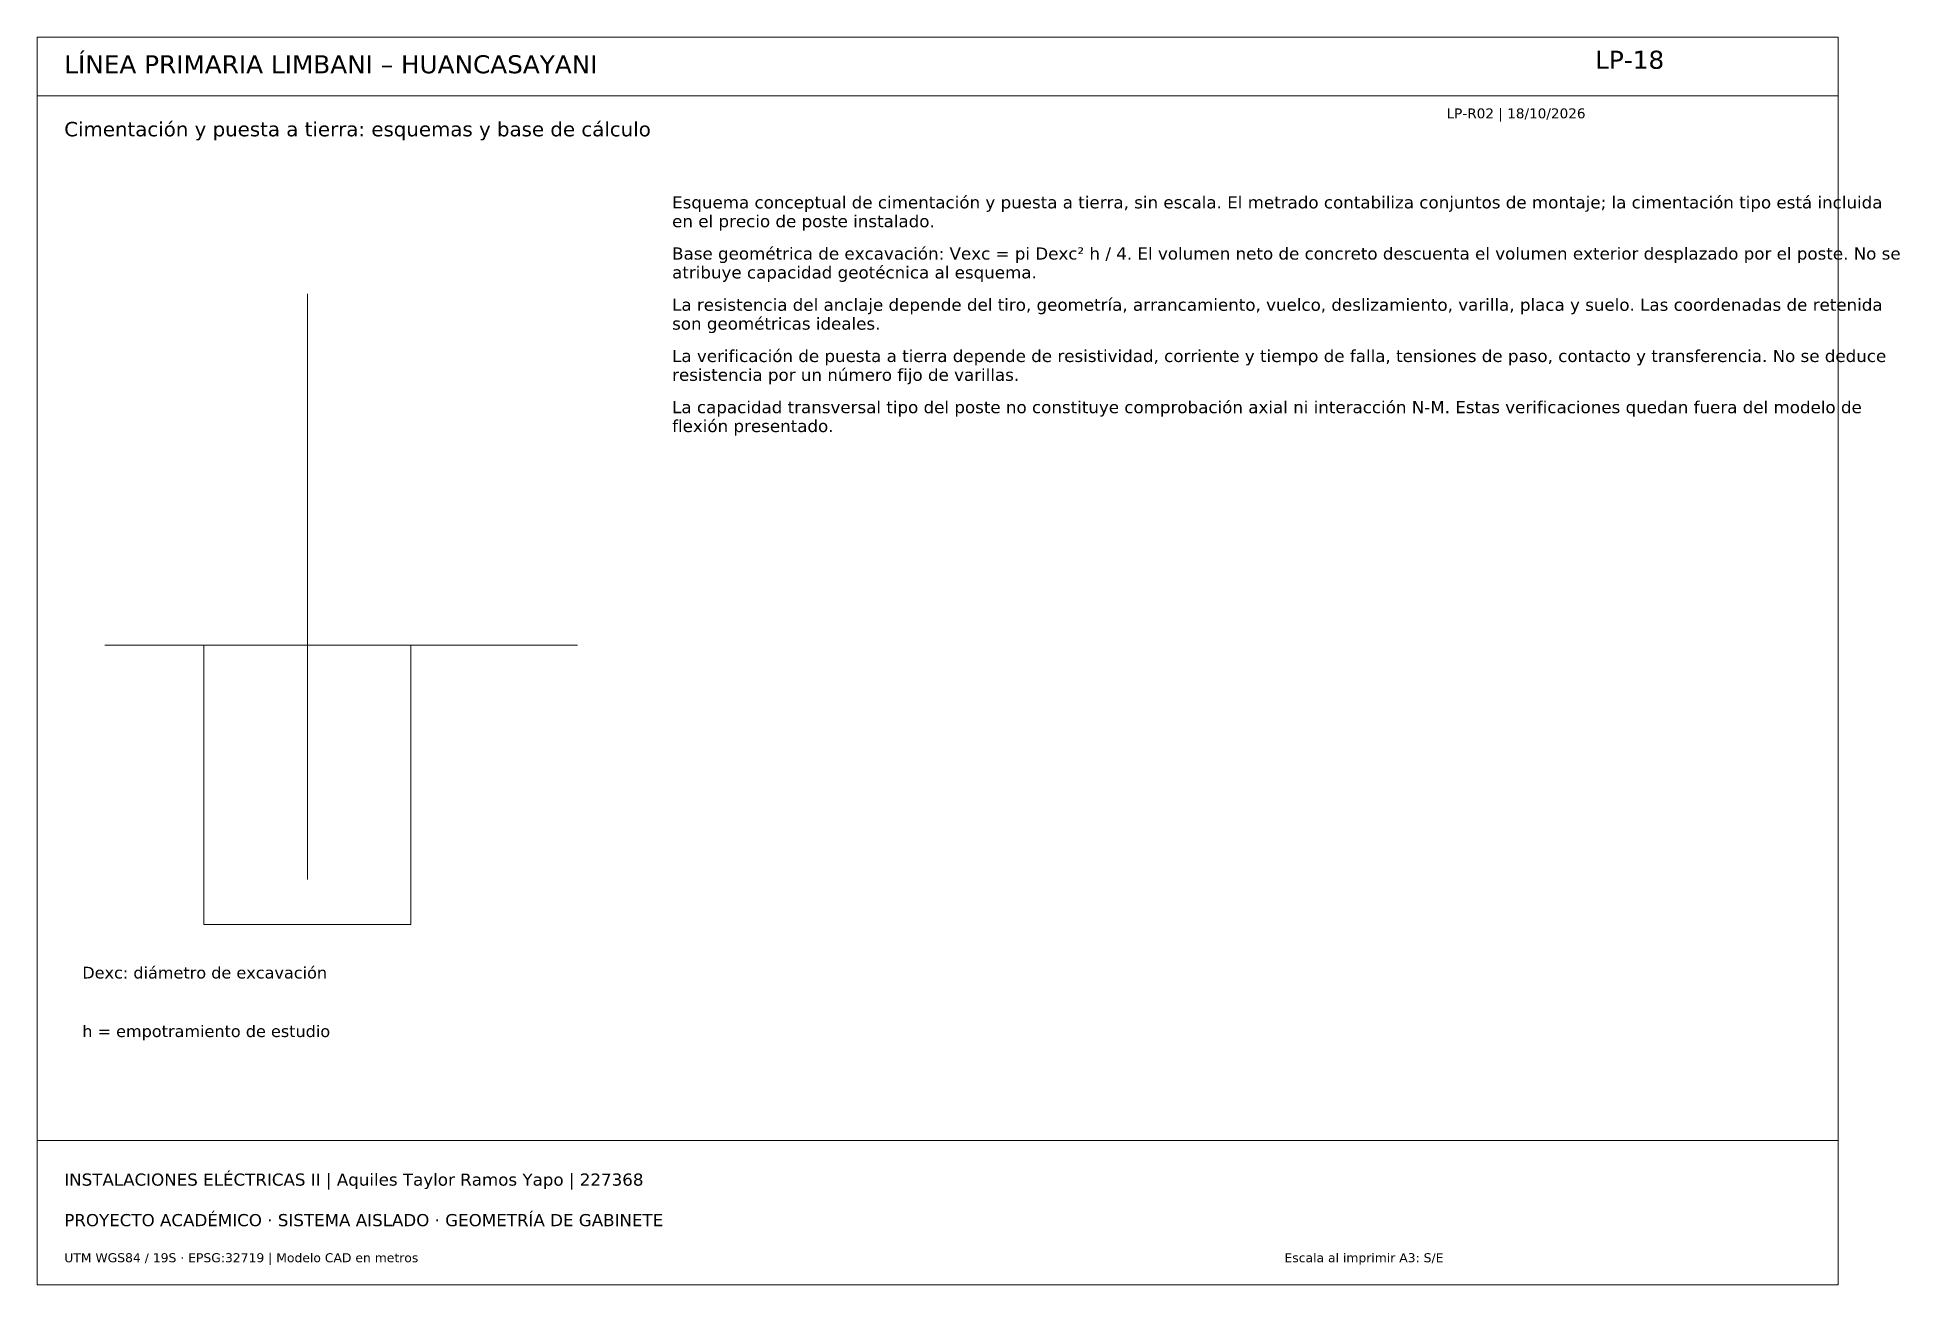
# Paper-space layout 'LP-18' of a CAD drawing. Header units: metres, sheet in millimetres. Extents: x 10 to 424, y 10 to 287.
import ezdxf

# ---------------------------------------------------------------- set-up
doc = ezdxf.new("R2010")
doc.units = ezdxf.units.M
for name, color, linetype, lineweight, true_color in [('ALERTA', 7, 'Continuous', 13, 0xc56b20), ('GRILLA', 7, 'Continuous', 13, 0xd2dce3), ('MARCO', 7, 'Continuous', 13, 0x163b55), ('POSTES', 7, 'Continuous', 13, 0x244c65), ('TERRENO', 7, 'Continuous', 13, 0x777777), ('TEXTO', 7, 'Continuous', 13, 0x163b55)]:
    doc.layers.add(name, color=color, linetype=linetype, lineweight=lineweight, true_color=true_color)
doc.styles.add('LP-TEXTO', font='DejaVuSans.ttf')

psp = doc.layouts.new('LP-18')

# ---------------------------------------------------------------- linework, layer by layer
at = {"layer": 'GRILLA'}
psp.add_lwpolyline([(47, 90), (93, 90), (93, 152), (47, 152)], close=True, dxfattribs=at)
at = {"layer": 'MARCO'}
psp.add_lwpolyline([(10, 10), (410, 10), (410, 287), (10, 287)], close=True, dxfattribs=at)
for points in [[(10, 274), (410, 274)], [(10, 42), (410, 42)]]:
    psp.add_lwpolyline(points, dxfattribs=at)
at = {"layer": 'POSTES'}
psp.add_lwpolyline([(70, 100), (70, 230)], dxfattribs=at)
at = {"layer": 'TERRENO'}
psp.add_lwpolyline([(25, 152), (130, 152)], dxfattribs=at)

# ---------------------------------------------------------------- texts
at = {"layer": 'ALERTA', "style": 'LP-TEXTO'}
psp.add_text('PROYECTO ACADÉMICO · SISTEMA AISLADO · GEOMETRÍA DE GABINETE', height=2.7, dxfattribs=at).set_placement((16, 23))
at = {"layer": 'TEXTO', "style": 'LP-TEXTO'}
for s, height, p in [('LÍNEA PRIMARIA LIMBANI – HUANCASAYANI', 4, (16, 279)), ('LP-18', 4, (356, 280)), ('LP-R02 | 18/10/2026', 2.2, (323, 269)), ('Cimentación y puesta a tierra: esquemas y base de cálculo', 3.2, (16, 265)), ('Esquema conceptual de cimentación y puesta a tierra, sin escala. El metrado contabiliza conjuntos de montaje; la cimentación tipo está incluida', 2.7, (151, 249)), ('en el precio de poste instalado.', 2.7, (151, 244.815)), ('Base geométrica de excavación: Vexc = pi Dexc² h / 4. El volumen neto de concreto descuenta el volumen exterior desplazado por el poste. No se', 2.7, (151, 237.63)), ('atribuye capacidad geotécnica al esquema.', 2.7, (151, 233.445)), ('La resistencia del anclaje depende del tiro, geometría, arrancamiento, vuelco, deslizamiento, varilla, placa y suelo. Las coordenadas de retenida', 2.7, (151, 226.26)), ('son geométricas ideales.', 2.7, (151, 222.075)), ('La verificación de puesta a tierra depende de resistividad, corriente y tiempo de falla, tensiones de paso, contacto y transferencia. No se deduce', 2.7, (151, 214.89)), ('resistencia por un número fijo de varillas.', 2.7, (151, 210.705)), ('La capacidad transversal tipo del poste no constituye comprobación axial ni interacción N-M. Estas verificaciones quedan fuera del modelo de', 2.7, (151, 203.52)), ('flexión presentado.', 2.7, (151, 199.335)), ('Dexc: diámetro de excavación', 2.6, (20, 78)), ('h = empotramiento de estudio', 2.6, (20, 65)), ('INSTALACIONES ELÉCTRICAS II | Aquiles Taylor Ramos Yapo | 227368', 2.7, (16, 32)), ('UTM WGS84 / 19S · EPSG:32719 | Modelo CAD en metros', 2, (16, 15)), ('Escala al imprimir A3: S/E', 2, (287, 15))]:
    psp.add_text(s, height=height, dxfattribs=at).set_placement(p)

doc.saveas('drawing.dxf')
